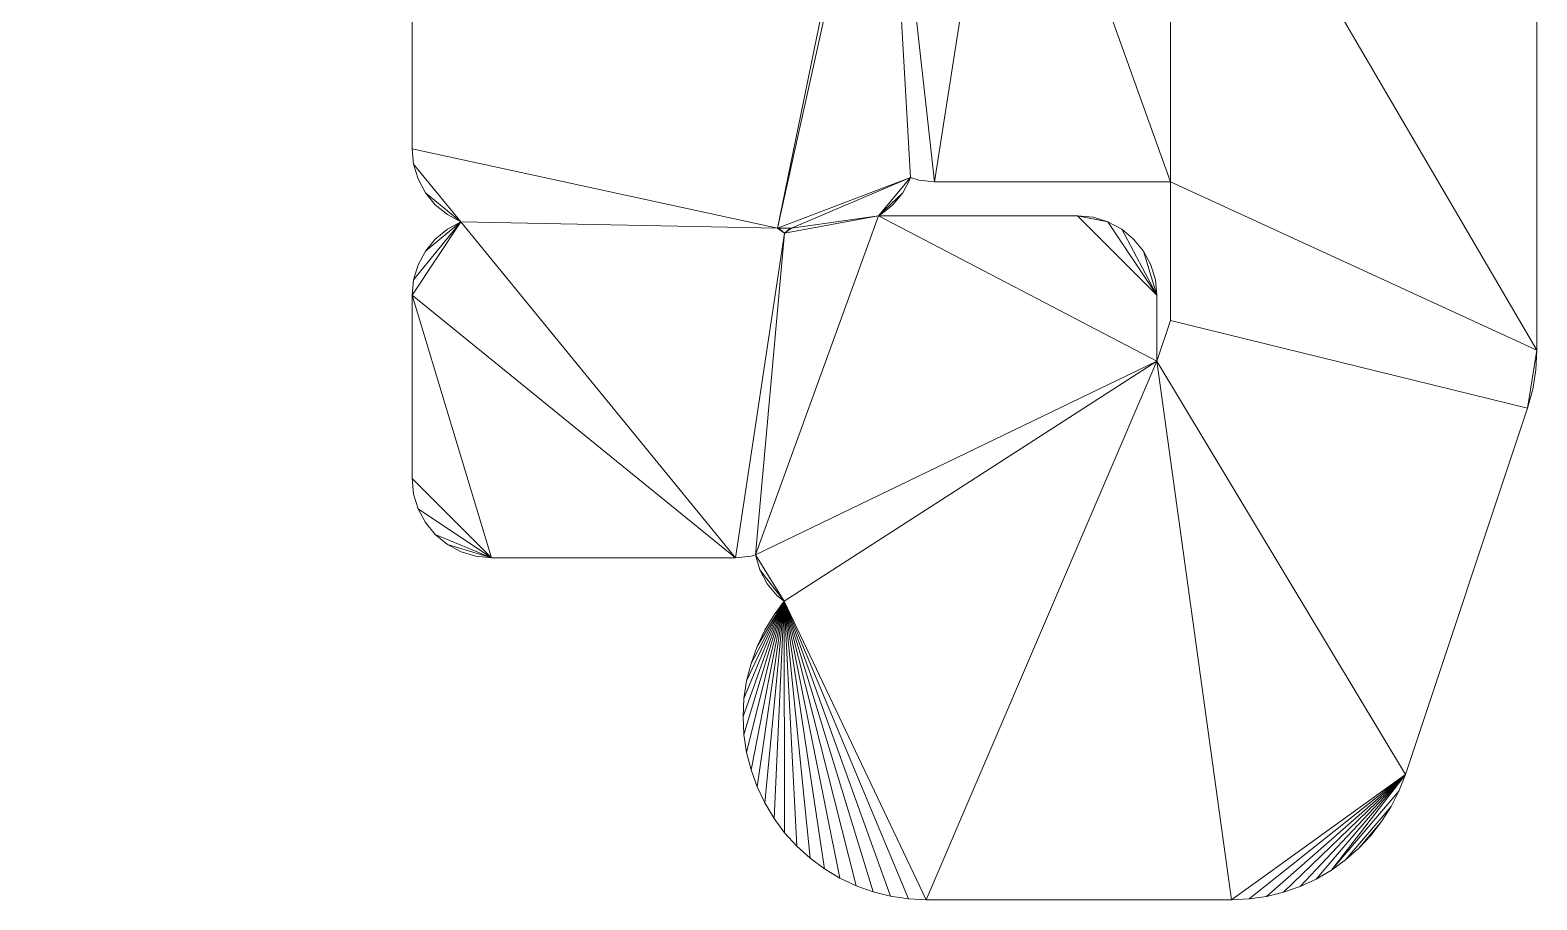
# Model space of a CAD drawing. Header units: millimetres. Extents: x -38221 to 49500, y -52000 to 43639.
# Drawn here: x 37161 to 49500, y -30500 to -23381 of the extents above; entities that cross this region are included whole.
import ezdxf

# ---------------------------------------------------------------- set-up
doc = ezdxf.new("R2010")
doc.units = ezdxf.units.MM
doc.layers.add('A-MASS-____-OTLN', color=70, linetype='Continuous', lineweight=9)

msp = doc.modelspace()

# ---------------------------------------------------------------- meshes
at = {"layer": 'A-MASS-____-OTLN', "transparency": 33554560}
mesh = msp.add_polyface(dxfattribs=at)
corners = [(21875, -14693, 3200), (18887, -14693, 3200), (22096, -11025, 3200), (25663, -7459, 3200), (25663, -14873, 3200), (25675, -15000, 3200), (25712, -15122, 3200), (25772, -15234, 3200), (25853, -15333, 3200), (25952, -15413, 3200), (26064, -15474, 3200), (26186, -15510, 3200), (26313, -15523, 3200), (34059, -15523, 3200), (34186, -15510, 3200), (34308, -15474, 3200), (34420, -15413, 3200), (34518, -15333, 3200), (34599, -15234, 3200), (34659, -15122, 3200), (34696, -15000, 3200), (34709, -14873, 3200), (34709, -10586, 3200), (34732, -10593, 3200), (34859, -10605, 3200), (37687, -10605, 3200), (37814, -10593, 3200), (37936, -10556, 3200), (38048, -10496, 3200), (38147, -10415, 3200), (38228, -10317, 3200), (38288, -10204, 3200), (38325, -10082, 3200), (38337, -9955, 3200), (38337, -7459, 3200), (41904, -11025, 3200), (45191, -14782, 3200), (45574, -15803, 3200), (45485, -15812, 3200), (45363, -15849, 3200), (45251, -15909, 3200), (45212, -15941, 3200), (45173, -15909, 3200), (45060, -15849, 3200), (44939, -15812, 3200), (44812, -15799, 3200), (40939, -15799, 3200), (40812, -15812, 3200), (40690, -15849, 3200), (40578, -15909, 3200), (40479, -15990, 3200), (40398, -16088, 3200), (40338, -16201, 3200), (40301, -16322, 3200), (40289, -16449, 3200), (40289, -20322, 3200), (40301, -20449, 3200), (40338, -20571, 3200), (40398, -20683, 3200), (40479, -20782, 3200), (40578, -20863, 3200), (40689, -20922, 3200), (40578, -20982, 3200), (40479, -21063, 3200), (40398, -21161, 3200), (40338, -21274, 3200), (40301, -21395, 3200), (40289, -21522, 3200), (40289, -24351, 3200), (40301, -24478, 3200), (40338, -24599, 3200), (40398, -24712, 3200), (40479, -24810, 3200), (40578, -24891, 3200), (40689, -24951, 3200), (40578, -25010, 3200), (40479, -25091, 3200), (40398, -25190, 3200), (40338, -25302, 3200), (40301, -25424, 3200), (40289, -25551, 3200), (40289, -27051, 3200), (40301, -27178, 3200), (40338, -27299, 3200), (40398, -27412, 3200), (40479, -27510, 3200), (40578, -27591, 3200), (40690, -27651, 3200), (40812, -27688, 3200), (40939, -27701, 3200), (42939, -27701, 3200), (43066, -27688, 3200), (43101, -27677, 3200), (43138, -27799, 3200), (43198, -27912, 3200), (43279, -28010, 3200), (43335, -28056, 3200), (43253, -28167, 3200), (43177, -28293, 3200), (43114, -28426, 3200), (43065, -28565, 3200), (43029, -28707, 3200), (43007, -28853, 3200), (43000, -29000, 3200), (43007, -29147, 3200), (43029, -29293, 3200), (43065, -29435, 3200), (43114, -29574, 3200), (43177, -29707, 3200), (43253, -29833, 3200), (43340, -29952, 3200), (43439, -30061, 3200), (43548, -30160, 3200), (43667, -30247, 3200), (43793, -30323, 3200), (43926, -30386, 3200), (44065, -30435, 3200), (44207, -30471, 3200), (44353, -30493, 3200), (44500, -30500, 3200), (47000, -30500, 3200), (47144, -30493, 3200), (47286, -30472, 3200), (47426, -30438, 3200), (47562, -30391, 3200), (47693, -30330, 3200), (47818, -30258, 3200), (47934, -30173, 3200), (48043, -30078, 3200), (48141, -29973, 3200), (48229, -29859, 3200), (48306, -29737, 3200), (48371, -29609, 3200), (48423, -29474, 3200), (49423, -26474, 3200), (49466, -26319, 3200), (49491, -26161, 3200), (49500, -26000, 3200), (49500, -18000, 3200), (49494, -17866, 3200), (49476, -17732, 3200), (49446, -17601, 3200), (49404, -17473, 3200), (47904, -13473, 3200), (47851, -13349, 3200), (47787, -13230, 3200), (47713, -13118, 3200), (47629, -13012, 3200), (44129, -9012, 3200), (44061, -8939, 3200), (40061, -4939, 3200), (39962, -4850, 3200), (39857, -4769, 3200), (39744, -4698, 3200), (36244, -2698, 3200), (36118, -2633, 3200), (35987, -2581, 3200), (35851, -2542, 3200), (35712, -2515, 3200), (32212, -2015, 3200), (32071, -2002, 3200), (31929, -2002, 3200), (31788, -2015, 3200), (28288, -2515, 3200), (28149, -2542, 3200), (28013, -2581, 3200), (27882, -2633, 3200), (27756, -2698, 3200), (24256, -4698, 3200), (24143, -4769, 3200), (24038, -4850, 3200), (23939, -4939, 3200), (19939, -8939, 3200), (19871, -9012, 3200), (16371, -13012, 3200), (16287, -13118, 3200), (16213, -13230, 3200), (16149, -13349, 3200), (16096, -13473, 3200), (14596, -17473, 3200), (14554, -17601, 3200), (14524, -17732, 3200), (14506, -17866, 3200), (14500, -18000, 3200), (14500, -26000, 3200), (14509, -26161, 3200), (14534, -26319, 3200), (14577, -26474, 3200), (15577, -29474, 3200), (15629, -29609, 3200), (15694, -29737, 3200), (15771, -29859, 3200), (15859, -29973, 3200), (15957, -30078, 3200), (16066, -30173, 3200), (16182, -30258, 3200), (16307, -30330, 3200), (16438, -30391, 3200), (16574, -30438, 3200), (16714, -30472, 3200), (16856, -30493, 3200), (17000, -30500, 3200), (19500, -30500, 3200), (19647, -30493, 3200), (19793, -30471, 3200), (19935, -30435, 3200), (20074, -30386, 3200), (20207, -30323, 3200), (20333, -30247, 3200), (20452, -30160, 3200), (20561, -30061, 3200), (20660, -29952, 3200), (20747, -29833, 3200), (20823, -29707, 3200), (20886, -29574, 3200), (20935, -29435, 3200), (20971, -29293, 3200), (20993, -29147, 3200), (21000, -29000, 3200), (20993, -28853, 3200), (20979, -28761, 3200), (20989, -28657, 3200), (20989, -25193, 3200), (20977, -25066, 3200), (20940, -24944, 3200), (20880, -24832, 3200), (20799, -24733, 3200), (20700, -24652, 3200), (20588, -24592, 3200), (20466, -24555, 3200), (20339, -24543, 3200), (19668, -24543, 3200), (19686, -24533, 3200), (19784, -24452, 3200), (19865, -24354, 3200), (19925, -24241, 3200), (19948, -24166, 3200), (19998, -24181, 3200), (20125, -24193, 3200), (22125, -24193, 3200), (22252, -24181, 3200), (22373, -24144, 3200), (22486, -24084, 3200), (22584, -24003, 3200), (22665, -23904, 3200), (22725, -23792, 3200), (22762, -23670, 3200), (22775, -23543, 3200), (22775, -21543, 3200), (22762, -21416, 3200), (22725, -21294, 3200), (22665, -21182, 3200), (22584, -21084, 3200), (22486, -21003, 3200), (22373, -20943, 3200), (22252, -20906, 3200), (22204, -20901, 3200), (22236, -20884, 3200), (22335, -20803, 3200), (22416, -20704, 3200), (22476, -20592, 3200), (22513, -20470, 3200), (22525, -20343, 3200), (22525, -15343, 3200), (22513, -15216, 3200), (22476, -15094, 3200), (22416, -14982, 3200), (22335, -14884, 3200), (22236, -14803, 3200), (22124, -14743, 3200), (22002, -14706, 3200), (19725, -21035, 3200), (19686, -21003, 3200), (19668, -20993, 3200), (19781, -20993, 3200), (19764, -21003, 3200), (45612, -19549, 3200), (46500, -19549, 3200), (46500, -20872, 3200), (45155, -20872, 3200), (45173, -20863, 3200), (45271, -20782, 3200), (45352, -20683, 3200), (45412, -20571, 3200), (45449, -20449, 3200), (45462, -20322, 3200), (45462, -19529, 3200), (45485, -19536, 3200), (44567, -24622, 3200), (46500, -24622, 3200), (46500, -25757, 3200), (46389, -26090, 3200), (46389, -25551, 3200), (46376, -25424, 3200), (46339, -25302, 3200), (46279, -25190, 3200), (46198, -25091, 3200), (46100, -25010, 3200), (45988, -24950, 3200), (45866, -24913, 3200), (45739, -24901, 3200), (44110, -24901, 3200), (44128, -24891, 3200), (44227, -24810, 3200), (44308, -24712, 3200), (44368, -24599, 3200), (44371, -24588, 3200), (44440, -24609, 3200), (43395, -25001, 3200), (43378, -25010, 3200), (43339, -25042, 3200), (43300, -25010, 3200), (43282, -25001, 3200), (44206, -20982, 3200), (44167, -21014, 3200), (44128, -20982, 3200), (44110, -20972, 3200), (44224, -20972, 3200), (32000, -5015, 3200), (35004, -5444, 3200), (36811, -6477, 3200), (34859, -6477, 3200), (34732, -6490, 3200), (34610, -6526, 3200), (34498, -6587, 3200), (34459, -6618, 3200), (34420, -6587, 3200), (34308, -6526, 3200), (34186, -6490, 3200), (34059, -6477, 3200), (27189, -6477, 3200), (28996, -5444, 3200)]
mesh.append_faces([[corners[k] for k in face] for face in [(193, 191, 192), (236, 233, 234, 235), (96, 93, 94, 95), (312, 310, 311), (130, 128, 129), (63, 61, 62), (33, 30, 31, 32)]], dxfattribs={"vtx0": -1})
mesh.append_faces([[corners[k] for k in face] for face in [(184, 273, 183), (173, 2, 172), (155, 158, 154), (329, 325, 328), (116, 96, 115), (306, 301, 304, 305)]], dxfattribs={"vtx0": -1, "vtx1": -1})
mesh.append_faces([[corners[k] for k in face] for face in [(179, 273, 1), (4, 22, 330, 3), (308, 301, 306, 312), (290, 134, 137, 289), (92, 291, 301), (67, 316, 61), (55, 61, 316, 54), (285, 317, 279, 284), (314, 312, 306), (45, 286, 41, 44), (277, 142, 37)]], dxfattribs={"vtx0": -1, "vtx1": -1, "vtx2": -1})
mesh.append_faces([[corners[k] for k in face] for face in [(231, 273, 184, 187), (273, 231, 236, 271), (256, 274, 238, 248), (3, 330, 168, 171), (24, 321, 325, 22), (312, 74, 90, 310), (310, 92, 301, 308), (153, 320, 34, 150)]], dxfattribs={"vtx0": -1, "vtx1": -1, "vtx2": -1, "vtx3": -1})
mesh.append_faces([[corners[k] for k in face] for face in [(247, 239, 242, 243), (274, 256, 262, 263), (1, 174, 178, 179), (22, 325, 329, 330), (319, 154, 158, 159), (74, 312, 68, 69), (312, 316, 67, 68), (286, 54, 316, 317), (279, 314, 288, 289)]], dxfattribs={"vtx0": -1, "vtx1": -1, "vtx3": -1})
mesh.append_faces([[corners[k] for k in face] for face in [(221, 201, 202, 220), (231, 221, 222), (220, 216, 217), (248, 238, 239, 247), (4, 8, 9), (3, 171, 172, 2), (13, 21, 22, 12), (325, 321, 322), (24, 320, 321), (154, 319, 320, 153), (291, 119, 120), (132, 126, 127, 131), (131, 127, 128, 130), (133, 125, 126, 132), (292, 297, 298), (291, 133, 134, 290), (33, 29, 30), (143, 36, 37, 142), (36, 147, 148)]], dxfattribs={"vtx0": -1, "vtx2": -1})
mesh.append_faces([[corners[k] for k in face] for face in [(188, 200, 201, 221), (231, 187, 188, 221), (1, 273, 274, 263), (4, 11, 12, 22), (163, 166, 167, 331), (320, 24, 25, 33), (25, 28, 29, 33), (74, 79, 80, 90), (96, 118, 119, 291), (41, 276, 277, 37), (143, 146, 147, 36)]], dxfattribs={"vtx0": -1, "vtx2": -1, "vtx3": -1})
mesh.append_faces([[corners[k] for k in face] for face in [(188, 197, 198, 199), (220, 202, 203, 204), (220, 208, 209, 210), (220, 210, 211, 212), (220, 212, 213, 214), (220, 214, 215, 216), (256, 260, 261, 262), (263, 270, 0, 1), (21, 13, 14, 15), (21, 15, 16, 17), (21, 17, 18, 19), (96, 101, 102, 103), (96, 103, 104, 105), (96, 99, 100, 101), (96, 105, 106, 107), (96, 109, 110, 111), (96, 113, 114, 115), (133, 121, 122, 123), (133, 123, 124, 125), (292, 295, 296, 297), (74, 69, 70, 71), (61, 55, 56, 57), (61, 57, 58, 59), (279, 281, 282, 283)]], dxfattribs={"vtx0": -1, "vtx3": -1})
mesh.append_faces([[corners[k] for k in face] for face in [(272, 273, 271), (226, 227, 224, 225), (98, 99, 96, 97), (76, 77, 74, 75)]], dxfattribs={"vtx1": -1})
mesh.append_faces([[corners[k] for k in face] for face in [(196, 197, 188, 195), (205, 206, 220, 204), (207, 208, 220, 206), (199, 200, 188), (188, 189, 195), (230, 231, 222, 229), (252, 253, 256, 251), (259, 260, 256, 258), (243, 244, 247), (250, 251, 256, 249), (248, 249, 256), (267, 268, 263, 266), (10, 11, 4, 9), (7, 8, 4, 6), (174, 175, 178), (269, 270, 263, 268), (108, 109, 96, 107), (84, 85, 89, 83), (78, 79, 74, 77), (85, 86, 89), (117, 118, 96, 116), (112, 113, 96, 111), (66, 67, 61, 65), (64, 65, 61, 63), (33, 34, 320), (50, 51, 54, 49), (48, 49, 54, 47), (285, 286, 317), (283, 284, 279), (45, 46, 286), (141, 142, 138), (137, 138, 278)]], dxfattribs={"vtx1": -1, "vtx2": -1})
mesh.append_faces([[corners[k] for k in face] for face in [(179, 180, 183, 273), (318, 319, 159, 162), (92, 93, 96, 291), (120, 121, 133, 291), (46, 47, 54, 286), (277, 278, 138, 142), (278, 279, 289, 137)]], dxfattribs={"vtx1": -1, "vtx2": -1, "vtx3": -1})
mesh.append_faces([[corners[k] for k in face] for face in [(194, 195, 189, 190), (190, 191, 193, 194), (227, 228, 223, 224), (228, 229, 222, 223), (1, 2, 173, 174), (167, 168, 330, 331), (331, 318, 162, 163), (89, 90, 80, 81), (300, 301, 291, 292), (149, 150, 34, 35), (148, 149, 35, 36)]], dxfattribs={"vtx1": -1, "vtx3": -1})
mesh.append_faces([[corners[k] for k in face] for face in [(185, 186, 187, 184), (218, 219, 220, 217), (254, 255, 256, 253), (256, 257, 258), (245, 246, 247, 244), (181, 182, 183, 180), (4, 5, 6), (176, 177, 178, 175), (323, 324, 325, 322), (19, 20, 21), (22, 23, 24), (156, 157, 158, 155), (87, 88, 89, 86), (72, 73, 74, 71), (308, 309, 310), (59, 60, 61), (151, 152, 153, 150), (52, 53, 54, 51), (279, 280, 281), (37, 38, 39)]], dxfattribs={"vtx2": -1})
mesh.append_faces([[corners[k] for k in face] for face in [(231, 232, 233, 236), (274, 275, 271, 238), (236, 237, 238, 271), (81, 82, 83, 89), (90, 91, 92, 310), (298, 299, 300, 292), (314, 315, 316, 312), (306, 307, 288, 314), (317, 313, 314, 279), (286, 287, 276, 41), (39, 40, 41, 37)]], dxfattribs={"vtx2": -1, "vtx3": -1})
mesh.append_faces([[corners[k] for k in face] for face in [(239, 240, 241, 242), (263, 264, 265, 266), (168, 169, 170, 171), (325, 326, 327, 328), (25, 26, 27, 28), (163, 164, 165, 166), (159, 160, 161, 162), (134, 135, 136, 137), (292, 293, 294, 295), (301, 302, 303, 304), (41, 42, 43, 44), (138, 139, 140, 141), (143, 144, 145, 146)]], dxfattribs={"vtx3": -1})
mesh = msp.add_polyface(dxfattribs=at)
corners = [(21875, -14693), (22002, -14706), (22124, -14743), (22236, -14803), (22335, -14884), (22416, -14982), (22476, -15094), (22513, -15216), (22525, -15343), (22525, -20343), (22513, -20470), (22476, -20592), (22416, -20704), (22335, -20803), (22236, -20884), (22204, -20901), (22252, -20906), (22373, -20943), (22486, -21003), (22584, -21084), (22665, -21182), (22725, -21294), (22762, -21416), (22775, -21543), (22775, -23543), (22762, -23670), (22725, -23792), (22665, -23904), (22584, -24003), (22486, -24084), (22373, -24144), (22252, -24181), (22125, -24193), (20125, -24193), (19998, -24181), (19948, -24166), (19925, -24241), (19865, -24354), (19784, -24452), (19686, -24533), (19668, -24543), (20339, -24543), (20466, -24555), (20588, -24592), (20700, -24652), (20799, -24733), (20880, -24832), (20940, -24944), (20977, -25066), (20989, -25193), (20989, -28657), (20979, -28761), (20993, -28853), (21000, -29000), (20993, -29147), (20971, -29293), (20935, -29435), (20886, -29574), (20823, -29707), (20747, -29833), (20660, -29952), (20561, -30061), (20452, -30160), (20333, -30247), (20207, -30323), (20074, -30386), (19935, -30435), (19793, -30471), (19647, -30493), (19500, -30500), (17000, -30500), (16856, -30493), (16714, -30472), (16574, -30438), (16438, -30391), (16307, -30330), (16182, -30258), (16066, -30173), (15957, -30078), (15859, -29973), (15771, -29859), (15694, -29737), (15629, -29609), (15577, -29474), (14577, -26474), (14534, -26319), (14509, -26161), (14500, -26000), (14500, -18000), (14506, -17866), (14524, -17732), (14554, -17601), (14596, -17473), (16096, -13473), (16149, -13349), (16213, -13230), (16287, -13118), (16371, -13012), (19871, -9012), (19939, -8939), (23939, -4939), (24038, -4850), (24143, -4769), (24256, -4698), (27756, -2698), (27882, -2633), (28013, -2581), (28149, -2542), (28288, -2515), (31788, -2015), (31929, -2002), (32071, -2002), (32212, -2015), (35712, -2515), (35851, -2542), (35987, -2581), (36118, -2633), (36244, -2698), (39744, -4698), (39857, -4769), (39962, -4850), (40061, -4939), (44061, -8939), (44129, -9012), (47629, -13012), (47713, -13118), (47787, -13230), (47851, -13349), (47904, -13473), (49404, -17473), (49446, -17601), (49476, -17732), (49494, -17866), (49500, -18000), (49500, -26000), (49491, -26161), (49466, -26319), (49423, -26474), (48423, -29474), (48371, -29609), (48306, -29737), (48229, -29859), (48141, -29973), (48043, -30078), (47934, -30173), (47818, -30258), (47693, -30330), (47562, -30391), (47426, -30438), (47286, -30472), (47144, -30493), (47000, -30500), (44500, -30500), (44353, -30493), (44207, -30471), (44065, -30435), (43926, -30386), (43793, -30323), (43667, -30247), (43548, -30160), (43439, -30061), (43340, -29952), (43253, -29833), (43177, -29707), (43114, -29574), (43065, -29435), (43029, -29293), (43007, -29147), (43000, -29000), (43007, -28853), (43029, -28707), (43065, -28565), (43114, -28426), (43177, -28293), (43253, -28167), (43335, -28056), (43279, -28010), (43198, -27912), (43138, -27799), (43101, -27677), (43066, -27688), (42939, -27701), (40939, -27701), (40812, -27688), (40690, -27651), (40578, -27591), (40479, -27510), (40398, -27412), (40338, -27299), (40301, -27178), (40289, -27051), (40289, -25551), (40301, -25424), (40338, -25302), (40398, -25190), (40479, -25091), (40578, -25010), (40689, -24951), (40578, -24891), (40479, -24810), (40398, -24712), (40338, -24599), (40301, -24478), (40289, -24351), (40289, -21522), (40301, -21395), (40338, -21274), (40398, -21161), (40479, -21063), (40578, -20982), (40689, -20922), (40578, -20863), (40479, -20782), (40398, -20683), (40338, -20571), (40301, -20449), (40289, -20322), (40289, -16449), (40301, -16322), (40338, -16201), (40398, -16088), (40479, -15990), (40578, -15909), (40690, -15849), (40812, -15812), (40939, -15799), (44812, -15799), (44939, -15812), (45060, -15849), (45173, -15909), (45212, -15941), (45251, -15909), (45363, -15849), (45485, -15812), (45574, -15803), (45191, -14782), (41904, -11025), (38337, -7459), (38337, -9955), (38325, -10082), (38288, -10204), (38228, -10317), (38147, -10415), (38048, -10496), (37936, -10556), (37814, -10593), (37687, -10605), (34859, -10605), (34732, -10593), (34709, -10586), (34709, -14873), (34696, -15000), (34659, -15122), (34599, -15234), (34518, -15333), (34420, -15413), (34308, -15474), (34186, -15510), (34059, -15523), (26313, -15523), (26186, -15510), (26064, -15474), (25952, -15413), (25853, -15333), (25772, -15234), (25712, -15122), (25675, -15000), (25663, -14873), (25663, -7459), (22096, -11025), (18887, -14693), (19725, -21035), (19764, -21003), (19781, -20993), (19668, -20993), (19686, -21003), (45612, -19549), (45485, -19536), (45462, -19529), (45462, -20322), (45449, -20449), (45412, -20571), (45352, -20683), (45271, -20782), (45173, -20863), (45155, -20872), (46500, -20872), (46500, -19549), (44567, -24622), (44440, -24609), (44371, -24588), (44368, -24599), (44308, -24712), (44227, -24810), (44128, -24891), (44110, -24901), (45739, -24901), (45866, -24913), (45988, -24950), (46100, -25010), (46198, -25091), (46279, -25190), (46339, -25302), (46376, -25424), (46389, -25551), (46389, -26090), (46500, -25757), (46500, -24622), (43395, -25001), (43282, -25001), (43300, -25010), (43339, -25042), (43378, -25010), (44206, -20982), (44224, -20972), (44110, -20972), (44128, -20982), (44167, -21014), (32000, -5015), (28996, -5444), (27189, -6477), (34059, -6477), (34186, -6490), (34308, -6526), (34420, -6587), (34459, -6618), (34498, -6587), (34610, -6526), (34732, -6490), (34859, -6477), (36811, -6477), (35004, -5444)]
mesh.append_faces([[corners[k] for k in face] for face in [(298, 296, 297), (175, 172, 173, 174), (285, 282, 283, 284), (232, 230, 231), (210, 207, 208, 209), (80, 78, 79), (246, 244, 245), (103, 100, 101, 102)]], dxfattribs={"vtx0": -1})
mesh.append_faces([[corners[k] for k in face] for face in [(179, 175, 178), (172, 175, 171), (192, 197, 191), (124, 235, 123), (66, 51, 65), (40, 35, 38, 39), (262, 267, 261), (105, 108, 104), (98, 270, 97)]], dxfattribs={"vtx0": -1, "vtx1": -1})
mesh.append_faces([[corners[k] for k in face] for face in [(305, 138, 151), (203, 309, 197, 202), (295, 179, 311), (285, 288, 317), (234, 129, 287), (286, 134, 307), (204, 315, 309, 203), (216, 315, 210, 215), (217, 278, 315, 216), (118, 237, 330, 117), (273, 15, 33), (329, 247, 325, 328), (321, 325, 249, 320), (92, 270, 274), (93, 97, 270, 92)]], dxfattribs={"vtx0": -1, "vtx1": -1, "vtx2": -1})
mesh.append_faces([[corners[k] for k in face] for face in [(308, 290, 295, 311), (179, 295, 305, 175), (309, 311, 181, 197), (274, 35, 40, 87), (103, 320, 268, 100)]], dxfattribs={"vtx0": -1, "vtx1": -1, "vtx2": -1, "vtx3": -1})
mesh.append_faces([[corners[k] for k in face] for face in [(134, 137, 306, 307), (230, 278, 226, 227), (210, 315, 204, 205), (237, 118, 121, 122), (320, 249, 267, 268)]], dxfattribs={"vtx0": -1, "vtx1": -1, "vtx3": -1})
mesh.append_faces([[corners[k] for k in face] for face in [(175, 156, 157), (296, 304, 305, 295), (182, 190, 191), (236, 122, 123, 235), (122, 236, 237), (217, 224, 225), (69, 50, 51, 68), (49, 42, 43, 48), (44, 47, 48, 43), (82, 76, 77, 81), (81, 77, 78, 80), (83, 75, 76, 82), (274, 87, 88), (258, 249, 250, 257), (330, 246, 247, 329), (325, 321, 322), (273, 8, 9), (320, 103, 104, 319), (93, 96, 97)]], dxfattribs={"vtx0": -1, "vtx2": -1})
mesh.append_faces([[corners[k] for k in face] for face in [(305, 151, 152, 175), (290, 308, 309, 317), (330, 237, 238, 246), (238, 241, 242, 246), (40, 49, 50, 83), (15, 22, 23, 33), (24, 28, 29, 32), (50, 69, 70, 83), (40, 83, 84, 87), (117, 330, 331, 113), (249, 258, 259, 267), (88, 91, 92, 274)]], dxfattribs={"vtx0": -1, "vtx2": -1, "vtx3": -1})
mesh.append_faces([[corners[k] for k in face] for face in [(138, 145, 146, 147), (138, 147, 148, 149), (138, 149, 150, 151), (175, 154, 155, 156), (175, 159, 160, 161), (175, 161, 162, 163), (175, 163, 164, 165), (175, 169, 170, 171), (285, 280, 281, 282), (197, 200, 201, 202), (210, 205, 206, 207), (217, 222, 223, 224), (51, 55, 56, 57), (51, 57, 58, 59), (51, 59, 60, 61), (15, 10, 11, 12), (51, 63, 64, 65), (83, 71, 72, 73), (83, 73, 74, 75), (267, 259, 260, 261)]], dxfattribs={"vtx0": -1, "vtx3": -1})
mesh.append_faces([[corners[k] for k in face] for face in [(184, 185, 182, 183), (219, 220, 217, 218), (52, 53, 51), (17, 18, 15, 16)]], dxfattribs={"vtx1": -1})
mesh.append_faces([[corners[k] for k in face] for face in [(153, 154, 175, 152), (158, 159, 175, 157), (138, 139, 145), (300, 301, 304, 299), (166, 167, 175, 165), (168, 169, 175, 167), (185, 186, 182), (187, 188, 182, 186), (193, 194, 197, 192), (214, 215, 210, 213), (221, 222, 217, 220), (54, 55, 51, 53), (27, 28, 24, 26), (21, 22, 15, 20), (19, 20, 15, 18), (67, 68, 51, 66), (62, 63, 51, 61), (70, 71, 83), (41, 42, 49, 40), (243, 244, 246, 242), (254, 255, 250, 253), (256, 257, 250, 255), (116, 117, 113), (263, 264, 267, 262), (4, 5, 8, 3), (2, 3, 8, 1), (0, 1, 8, 270)]], dxfattribs={"vtx1": -1, "vtx2": -1})
mesh.append_faces([[corners[k] for k in face] for face in [(298, 299, 304, 296), (181, 182, 191, 197), (287, 276, 230, 234), (279, 280, 285, 314), (129, 130, 133, 287), (124, 125, 128, 235), (225, 226, 278, 217), (9, 10, 15, 273), (273, 274, 270, 8), (318, 319, 109, 112), (108, 109, 319, 104)]], dxfattribs={"vtx1": -1, "vtx2": -1, "vtx3": -1})
mesh.append_faces([[corners[k] for k in face] for face in [(143, 144, 140, 141), (144, 145, 139, 140), (137, 138, 305, 306), (133, 134, 286, 287), (285, 286, 307, 288), (278, 279, 314, 315), (128, 129, 234, 235), (32, 33, 23, 24), (112, 113, 331, 318), (99, 100, 268, 269), (98, 99, 269, 270)]], dxfattribs={"vtx1": -1, "vtx3": -1})
mesh.append_faces([[corners[k] for k in face] for face in [(141, 142, 143), (135, 136, 137, 134), (302, 303, 304, 301), (293, 294, 295, 292), (311, 312, 308), (309, 310, 311), (195, 196, 197, 194), (131, 132, 133, 130), (126, 127, 128, 125), (228, 229, 230, 227), (30, 31, 32, 29), (45, 46, 47, 44), (24, 25, 26), (13, 14, 15, 12), (323, 324, 325, 322), (106, 107, 108, 105), (265, 266, 267, 264), (6, 7, 8, 5)]], dxfattribs={"vtx2": -1})
mesh.append_faces([[corners[k] for k in face] for face in [(179, 180, 181, 311), (188, 189, 190, 182), (276, 277, 278, 230), (288, 289, 290, 317), (290, 291, 292, 295), (317, 313, 314, 285), (232, 233, 234, 230), (315, 316, 317, 309), (33, 34, 35, 271), (271, 272, 273, 33), (274, 275, 271, 35), (247, 248, 249, 325)]], dxfattribs={"vtx2": -1, "vtx3": -1})
mesh.append_faces([[corners[k] for k in face] for face in [(175, 176, 177, 178), (197, 198, 199, 200), (210, 211, 212, 213), (238, 239, 240, 241), (118, 119, 120, 121), (35, 36, 37, 38), (84, 85, 86, 87), (250, 251, 252, 253), (325, 326, 327, 328), (113, 114, 115, 116), (109, 110, 111, 112), (88, 89, 90, 91), (93, 94, 95, 96)]], dxfattribs={"vtx3": -1})
mesh = msp.add_polyface(dxfattribs=at)
corners = [(49500, -18000, 3200), (49500, -26000, 3200), (49500, -26000), (49500, -18000)]
mesh.append_faces([[corners[k] for k in face] for face in [(0, 1, 2, 3)]])
mesh = msp.add_polyface(dxfattribs=at)
corners = [(40289, -24351, 3200), (40289, -21522, 3200), (40289, -21522), (40289, -24351)]
mesh.append_faces([[corners[k] for k in face] for face in [(0, 1, 2, 3)]])
mesh = msp.add_polyface(dxfattribs=at)
corners = [(40301, -24478, 3200), (40289, -24351, 3200), (40289, -24351), (40301, -24478)]
mesh.append_faces([[corners[k] for k in face] for face in [(3, 0, 1, 2)]])
mesh = msp.add_polyface(dxfattribs=at)
corners = [(40338, -24599, 3200), (40301, -24478, 3200), (40301, -24478), (40338, -24599)]
mesh.append_faces([[corners[k] for k in face] for face in [(3, 0, 1, 2)]])
mesh = msp.add_polyface(dxfattribs=at)
corners = [(40398, -24712, 3200), (40338, -24599, 3200), (40338, -24599), (40398, -24712)]
mesh.append_faces([[corners[k] for k in face] for face in [(3, 0, 1, 2)]])
mesh = msp.add_polyface(dxfattribs=at)
corners = [(44368, -24599, 3200), (44308, -24712, 3200), (44308, -24712), (44368, -24599)]
mesh.append_faces([[corners[k] for k in face] for face in [(3, 0, 1, 2)]])
mesh = msp.add_polyface(dxfattribs=at)
corners = [(44371, -24588, 3200), (44368, -24599, 3200), (44368, -24599), (44371, -24588)]
mesh.append_faces([[corners[k] for k in face] for face in [(3, 0, 1, 2)]])
mesh = msp.add_polyface(dxfattribs=at)
corners = [(44440, -24609, 3200), (44371, -24588, 3200), (44371, -24588), (44440, -24609)]
mesh.append_faces([[corners[k] for k in face] for face in [(0, 1, 2, 3)]])
mesh = msp.add_polyface(dxfattribs=at)
corners = [(44567, -24622, 3200), (44440, -24609, 3200), (44440, -24609), (44567, -24622)]
mesh.append_faces([[corners[k] for k in face] for face in [(3, 0, 1, 2)]])
mesh = msp.add_polyface(dxfattribs=at)
corners = [(46500, -24622, 3200), (44567, -24622, 3200), (44567, -24622), (46500, -24622)]
mesh.append_faces([[corners[k] for k in face] for face in [(0, 1, 2, 3)]])
mesh = msp.add_polyface(dxfattribs=at)
corners = [(46500, -25757, 3200), (46500, -24622, 3200), (46500, -24622), (46500, -25757)]
mesh.append_faces([[corners[k] for k in face] for face in [(0, 1, 2, 3)]])
mesh = msp.add_polyface(dxfattribs=at)
corners = [(40479, -24810, 3200), (40398, -24712, 3200), (40398, -24712), (40479, -24810)]
mesh.append_faces([[corners[k] for k in face] for face in [(0, 1, 2, 3)]])
mesh = msp.add_polyface(dxfattribs=at)
corners = [(44308, -24712, 3200), (44227, -24810, 3200), (44227, -24810), (44308, -24712)]
mesh.append_faces([[corners[k] for k in face] for face in [(0, 1, 2, 3)]])
mesh = msp.add_polyface(dxfattribs=at)
corners = [(40578, -24891, 3200), (40479, -24810, 3200), (40479, -24810), (40578, -24891)]
mesh.append_faces([[corners[k] for k in face] for face in [(3, 0, 1, 2)]])
mesh = msp.add_polyface(dxfattribs=at)
corners = [(40689, -24951, 3200), (40578, -24891, 3200), (40578, -24891), (40689, -24951)]
mesh.append_faces([[corners[k] for k in face] for face in [(0, 1, 2, 3)]])
mesh = msp.add_polyface(dxfattribs=at)
corners = [(44128, -24891, 3200), (44110, -24901, 3200), (44110, -24901), (44128, -24891)]
mesh.append_faces([[corners[k] for k in face] for face in [(3, 0, 1, 2)]])
mesh = msp.add_polyface(dxfattribs=at)
corners = [(44110, -24901, 3200), (45739, -24901, 3200), (45739, -24901), (44110, -24901)]
mesh.append_faces([[corners[k] for k in face] for face in [(3, 0, 1, 2)]])
mesh = msp.add_polyface(dxfattribs=at)
corners = [(44227, -24810, 3200), (44128, -24891, 3200), (44128, -24891), (44227, -24810)]
mesh.append_faces([[corners[k] for k in face] for face in [(3, 0, 1, 2)]])
mesh = msp.add_polyface(dxfattribs=at)
corners = [(45739, -24901, 3200), (45866, -24913, 3200), (45866, -24913), (45739, -24901)]
mesh.append_faces([[corners[k] for k in face] for face in [(0, 1, 2, 3)]])
mesh = msp.add_polyface(dxfattribs=at)
corners = [(45866, -24913, 3200), (45988, -24950, 3200), (45988, -24950), (45866, -24913)]
mesh.append_faces([[corners[k] for k in face] for face in [(3, 0, 1, 2)]])
mesh = msp.add_polyface(dxfattribs=at)
corners = [(40479, -25091, 3200), (40578, -25010, 3200), (40578, -25010), (40479, -25091)]
mesh.append_faces([[corners[k] for k in face] for face in [(0, 1, 2, 3)]])
mesh = msp.add_polyface(dxfattribs=at)
corners = [(40578, -25010, 3200), (40689, -24951, 3200), (40689, -24951), (40578, -25010)]
mesh.append_faces([[corners[k] for k in face] for face in [(0, 1, 2, 3)]])
mesh = msp.add_polyface(dxfattribs=at)
corners = [(43282, -25001, 3200), (43300, -25010, 3200), (43300, -25010), (43282, -25001)]
mesh.append_faces([[corners[k] for k in face] for face in [(3, 0, 1, 2)]])
mesh = msp.add_polyface(dxfattribs=at)
corners = [(43395, -25001, 3200), (43282, -25001, 3200), (43282, -25001), (43395, -25001)]
mesh.append_faces([[corners[k] for k in face] for face in [(0, 1, 2, 3)]])
mesh = msp.add_polyface(dxfattribs=at)
corners = [(43300, -25010, 3200), (43339, -25042, 3200), (43339, -25042), (43300, -25010)]
mesh.append_faces([[corners[k] for k in face] for face in [(0, 1, 2, 3)]])
mesh = msp.add_polyface(dxfattribs=at)
corners = [(43339, -25042, 3200), (43378, -25010, 3200), (43378, -25010), (43339, -25042)]
mesh.append_faces([[corners[k] for k in face] for face in [(0, 1, 2, 3)]])
mesh = msp.add_polyface(dxfattribs=at)
corners = [(43378, -25010, 3200), (43395, -25001, 3200), (43395, -25001), (43378, -25010)]
mesh.append_faces([[corners[k] for k in face] for face in [(3, 0, 1, 2)]])
mesh = msp.add_polyface(dxfattribs=at)
corners = [(45988, -24950, 3200), (46100, -25010, 3200), (46100, -25010), (45988, -24950)]
mesh.append_faces([[corners[k] for k in face] for face in [(3, 0, 1, 2)]])
mesh = msp.add_polyface(dxfattribs=at)
corners = [(46100, -25010, 3200), (46198, -25091, 3200), (46198, -25091), (46100, -25010)]
mesh.append_faces([[corners[k] for k in face] for face in [(3, 0, 1, 2)]])
mesh = msp.add_polyface(dxfattribs=at)
corners = [(40398, -25190, 3200), (40479, -25091, 3200), (40479, -25091), (40398, -25190)]
mesh.append_faces([[corners[k] for k in face] for face in [(0, 1, 2, 3)]])
mesh = msp.add_polyface(dxfattribs=at)
corners = [(46198, -25091, 3200), (46279, -25190, 3200), (46279, -25190), (46198, -25091)]
mesh.append_faces([[corners[k] for k in face] for face in [(0, 1, 2, 3)]])
mesh = msp.add_polyface(dxfattribs=at)
corners = [(40338, -25302, 3200), (40398, -25190, 3200), (40398, -25190), (40338, -25302)]
mesh.append_faces([[corners[k] for k in face] for face in [(3, 0, 1, 2)]])
mesh = msp.add_polyface(dxfattribs=at)
corners = [(46279, -25190, 3200), (46339, -25302, 3200), (46339, -25302), (46279, -25190)]
mesh.append_faces([[corners[k] for k in face] for face in [(3, 0, 1, 2)]])
mesh = msp.add_polyface(dxfattribs=at)
corners = [(40301, -25424, 3200), (40338, -25302, 3200), (40338, -25302), (40301, -25424)]
mesh.append_faces([[corners[k] for k in face] for face in [(3, 0, 1, 2)]])
mesh = msp.add_polyface(dxfattribs=at)
corners = [(46339, -25302, 3200), (46376, -25424, 3200), (46376, -25424), (46339, -25302)]
mesh.append_faces([[corners[k] for k in face] for face in [(3, 0, 1, 2)]])
mesh = msp.add_polyface(dxfattribs=at)
corners = [(40289, -25551, 3200), (40301, -25424, 3200), (40301, -25424), (40289, -25551)]
mesh.append_faces([[corners[k] for k in face] for face in [(3, 0, 1, 2)]])
mesh = msp.add_polyface(dxfattribs=at)
corners = [(46376, -25424, 3200), (46389, -25551, 3200), (46389, -25551), (46376, -25424)]
mesh.append_faces([[corners[k] for k in face] for face in [(3, 0, 1, 2)]])
mesh = msp.add_polyface(dxfattribs=at)
corners = [(40289, -27051, 3200), (40289, -25551, 3200), (40289, -25551), (40289, -27051)]
mesh.append_faces([[corners[k] for k in face] for face in [(3, 0, 1, 2)]])
mesh = msp.add_polyface(dxfattribs=at)
corners = [(46389, -25551, 3200), (46389, -26090, 3200), (46389, -26090), (46389, -25551)]
mesh.append_faces([[corners[k] for k in face] for face in [(3, 0, 1, 2)]])
mesh = msp.add_polyface(dxfattribs=at)
corners = [(46389, -26090, 3200), (46500, -25757, 3200), (46500, -25757), (46389, -26090)]
mesh.append_faces([[corners[k] for k in face] for face in [(0, 1, 2, 3)]])
mesh = msp.add_polyface(dxfattribs=at)
corners = [(49500, -26000, 3200), (49491, -26161, 3200), (49491, -26161), (49500, -26000)]
mesh.append_faces([[corners[k] for k in face] for face in [(0, 1, 2, 3)]])
mesh = msp.add_polyface(dxfattribs=at)
corners = [(49491, -26161, 3200), (49466, -26319, 3200), (49466, -26319), (49491, -26161)]
mesh.append_faces([[corners[k] for k in face] for face in [(3, 0, 1, 2)]])
mesh = msp.add_polyface(dxfattribs=at)
corners = [(49466, -26319, 3200), (49423, -26474, 3200), (49423, -26474), (49466, -26319)]
mesh.append_faces([[corners[k] for k in face] for face in [(0, 1, 2, 3)]])
mesh = msp.add_polyface(dxfattribs=at)
corners = [(49423, -26474, 3200), (48423, -29474, 3200), (48423, -29474), (49423, -26474)]
mesh.append_faces([[corners[k] for k in face] for face in [(0, 1, 2, 3)]])
mesh = msp.add_polyface(dxfattribs=at)
corners = [(40301, -27178, 3200), (40289, -27051, 3200), (40289, -27051), (40301, -27178)]
mesh.append_faces([[corners[k] for k in face] for face in [(3, 0, 1, 2)]])
mesh = msp.add_polyface(dxfattribs=at)
corners = [(40338, -27299, 3200), (40301, -27178, 3200), (40301, -27178), (40338, -27299)]
mesh.append_faces([[corners[k] for k in face] for face in [(3, 0, 1, 2)]])
mesh = msp.add_polyface(dxfattribs=at)
corners = [(40398, -27412, 3200), (40338, -27299, 3200), (40338, -27299), (40398, -27412)]
mesh.append_faces([[corners[k] for k in face] for face in [(3, 0, 1, 2)]])
mesh = msp.add_polyface(dxfattribs=at)
corners = [(40479, -27510, 3200), (40398, -27412, 3200), (40398, -27412), (40479, -27510)]
mesh.append_faces([[corners[k] for k in face] for face in [(0, 1, 2, 3)]])
mesh = msp.add_polyface(dxfattribs=at)
corners = [(40578, -27591, 3200), (40479, -27510, 3200), (40479, -27510), (40578, -27591)]
mesh.append_faces([[corners[k] for k in face] for face in [(0, 1, 2, 3)]])
mesh = msp.add_polyface(dxfattribs=at)
corners = [(40690, -27651, 3200), (40578, -27591, 3200), (40578, -27591), (40690, -27651)]
mesh.append_faces([[corners[k] for k in face] for face in [(3, 0, 1, 2)]])
mesh = msp.add_polyface(dxfattribs=at)
corners = [(40812, -27688, 3200), (40690, -27651, 3200), (40690, -27651), (40812, -27688)]
mesh.append_faces([[corners[k] for k in face] for face in [(0, 1, 2, 3)]])
mesh = msp.add_polyface(dxfattribs=at)
corners = [(40939, -27701, 3200), (40812, -27688, 3200), (40812, -27688), (40939, -27701)]
mesh.append_faces([[corners[k] for k in face] for face in [(3, 0, 1, 2)]])
mesh = msp.add_polyface(dxfattribs=at)
corners = [(42939, -27701, 3200), (40939, -27701, 3200), (40939, -27701), (42939, -27701)]
mesh.append_faces([[corners[k] for k in face] for face in [(0, 1, 2, 3)]])
mesh = msp.add_polyface(dxfattribs=at)
corners = [(43066, -27688, 3200), (42939, -27701, 3200), (42939, -27701), (43066, -27688)]
mesh.append_faces([[corners[k] for k in face] for face in [(0, 1, 2, 3)]])
mesh = msp.add_polyface(dxfattribs=at)
corners = [(43101, -27677, 3200), (43066, -27688, 3200), (43066, -27688), (43101, -27677)]
mesh.append_faces([[corners[k] for k in face] for face in [(3, 0, 1, 2)]])
mesh = msp.add_polyface(dxfattribs=at)
corners = [(43138, -27799, 3200), (43101, -27677, 3200), (43101, -27677), (43138, -27799)]
mesh.append_faces([[corners[k] for k in face] for face in [(3, 0, 1, 2)]])
mesh = msp.add_polyface(dxfattribs=at)
corners = [(43198, -27912, 3200), (43138, -27799, 3200), (43138, -27799), (43198, -27912)]
mesh.append_faces([[corners[k] for k in face] for face in [(3, 0, 1, 2)]])
mesh = msp.add_polyface(dxfattribs=at)
corners = [(43279, -28010, 3200), (43198, -27912, 3200), (43198, -27912), (43279, -28010)]
mesh.append_faces([[corners[k] for k in face] for face in [(3, 0, 1, 2)]])
mesh = msp.add_polyface(dxfattribs=at)
corners = [(43253, -28167, 3200), (43335, -28056, 3200), (43335, -28056), (43253, -28167)]
mesh.append_faces([[corners[k] for k in face] for face in [(0, 1, 2, 3)]])
mesh = msp.add_polyface(dxfattribs=at)
corners = [(43335, -28056, 3200), (43279, -28010, 3200), (43279, -28010), (43335, -28056)]
mesh.append_faces([[corners[k] for k in face] for face in [(3, 0, 1, 2)]])
mesh = msp.add_polyface(dxfattribs=at)
corners = [(43177, -28293, 3200), (43253, -28167, 3200), (43253, -28167), (43177, -28293)]
mesh.append_faces([[corners[k] for k in face] for face in [(0, 1, 2, 3)]])
mesh = msp.add_polyface(dxfattribs=at)
corners = [(43114, -28426, 3200), (43177, -28293, 3200), (43177, -28293), (43114, -28426)]
mesh.append_faces([[corners[k] for k in face] for face in [(0, 1, 2, 3)]])
mesh = msp.add_polyface(dxfattribs=at)
corners = [(43065, -28565, 3200), (43114, -28426, 3200), (43114, -28426), (43065, -28565)]
mesh.append_faces([[corners[k] for k in face] for face in [(0, 1, 2, 3)]])
mesh = msp.add_polyface(dxfattribs=at)
corners = [(43029, -28707, 3200), (43065, -28565, 3200), (43065, -28565), (43029, -28707)]
mesh.append_faces([[corners[k] for k in face] for face in [(0, 1, 2, 3)]])
mesh = msp.add_polyface(dxfattribs=at)
corners = [(43007, -28853, 3200), (43029, -28707, 3200), (43029, -28707), (43007, -28853)]
mesh.append_faces([[corners[k] for k in face] for face in [(0, 1, 2, 3)]])
mesh = msp.add_polyface(dxfattribs=at)
corners = [(43000, -29000, 3200), (43007, -28853, 3200), (43007, -28853), (43000, -29000)]
mesh.append_faces([[corners[k] for k in face] for face in [(3, 0, 1, 2)]])
mesh = msp.add_polyface(dxfattribs=at)
corners = [(43007, -29147, 3200), (43000, -29000, 3200), (43000, -29000), (43007, -29147)]
mesh.append_faces([[corners[k] for k in face] for face in [(0, 1, 2, 3)]])
mesh = msp.add_polyface(dxfattribs=at)
corners = [(43029, -29293, 3200), (43007, -29147, 3200), (43007, -29147), (43029, -29293)]
mesh.append_faces([[corners[k] for k in face] for face in [(0, 1, 2, 3)]])
mesh = msp.add_polyface(dxfattribs=at)
corners = [(43065, -29435, 3200), (43029, -29293, 3200), (43029, -29293), (43065, -29435)]
mesh.append_faces([[corners[k] for k in face] for face in [(0, 1, 2, 3)]])
mesh = msp.add_polyface(dxfattribs=at)
corners = [(43114, -29574, 3200), (43065, -29435, 3200), (43065, -29435), (43114, -29574)]
mesh.append_faces([[corners[k] for k in face] for face in [(0, 1, 2, 3)]])
mesh = msp.add_polyface(dxfattribs=at)
corners = [(48423, -29474, 3200), (48371, -29609, 3200), (48371, -29609), (48423, -29474)]
mesh.append_faces([[corners[k] for k in face] for face in [(0, 1, 2, 3)]])
mesh = msp.add_polyface(dxfattribs=at)
corners = [(43177, -29707, 3200), (43114, -29574, 3200), (43114, -29574), (43177, -29707)]
mesh.append_faces([[corners[k] for k in face] for face in [(0, 1, 2, 3)]])
mesh = msp.add_polyface(dxfattribs=at)
corners = [(48371, -29609, 3200), (48306, -29737, 3200), (48306, -29737), (48371, -29609)]
mesh.append_faces([[corners[k] for k in face] for face in [(0, 1, 2, 3)]])
mesh = msp.add_polyface(dxfattribs=at)
corners = [(43253, -29833, 3200), (43177, -29707, 3200), (43177, -29707), (43253, -29833)]
mesh.append_faces([[corners[k] for k in face] for face in [(0, 1, 2, 3)]])
mesh = msp.add_polyface(dxfattribs=at)
corners = [(43340, -29952, 3200), (43253, -29833, 3200), (43253, -29833), (43340, -29952)]
mesh.append_faces([[corners[k] for k in face] for face in [(0, 1, 2, 3)]])
mesh = msp.add_polyface(dxfattribs=at)
corners = [(48229, -29859, 3200), (48141, -29973, 3200), (48141, -29973), (48229, -29859)]
mesh.append_faces([[corners[k] for k in face] for face in [(3, 0, 1, 2)]])
mesh = msp.add_polyface(dxfattribs=at)
corners = [(48306, -29737, 3200), (48229, -29859, 3200), (48229, -29859), (48306, -29737)]
mesh.append_faces([[corners[k] for k in face] for face in [(0, 1, 2, 3)]])
mesh = msp.add_polyface(dxfattribs=at)
corners = [(43439, -30061, 3200), (43340, -29952, 3200), (43340, -29952), (43439, -30061)]
mesh.append_faces([[corners[k] for k in face] for face in [(3, 0, 1, 2)]])
mesh = msp.add_polyface(dxfattribs=at)
corners = [(48141, -29973, 3200), (48043, -30078, 3200), (48043, -30078), (48141, -29973)]
mesh.append_faces([[corners[k] for k in face] for face in [(0, 1, 2, 3)]])
mesh = msp.add_polyface(dxfattribs=at)
corners = [(43548, -30160, 3200), (43439, -30061, 3200), (43439, -30061), (43548, -30160)]
mesh.append_faces([[corners[k] for k in face] for face in [(0, 1, 2, 3)]])
mesh = msp.add_polyface(dxfattribs=at)
corners = [(48043, -30078, 3200), (47934, -30173, 3200), (47934, -30173), (48043, -30078)]
mesh.append_faces([[corners[k] for k in face] for face in [(0, 1, 2, 3)]])
mesh = msp.add_polyface(dxfattribs=at)
corners = [(43667, -30247, 3200), (43548, -30160, 3200), (43548, -30160), (43667, -30247)]
mesh.append_faces([[corners[k] for k in face] for face in [(3, 0, 1, 2)]])
mesh = msp.add_polyface(dxfattribs=at)
corners = [(47934, -30173, 3200), (47818, -30258, 3200), (47818, -30258), (47934, -30173)]
mesh.append_faces([[corners[k] for k in face] for face in [(0, 1, 2, 3)]])
mesh = msp.add_polyface(dxfattribs=at)
corners = [(43793, -30323, 3200), (43667, -30247, 3200), (43667, -30247), (43793, -30323)]
mesh.append_faces([[corners[k] for k in face] for face in [(0, 1, 2, 3)]])
mesh = msp.add_polyface(dxfattribs=at)
corners = [(43926, -30386, 3200), (43793, -30323, 3200), (43793, -30323), (43926, -30386)]
mesh.append_faces([[corners[k] for k in face] for face in [(0, 1, 2, 3)]])
mesh = msp.add_polyface(dxfattribs=at)
corners = [(47693, -30330, 3200), (47562, -30391, 3200), (47562, -30391), (47693, -30330)]
mesh.append_faces([[corners[k] for k in face] for face in [(0, 1, 2, 3)]])
mesh = msp.add_polyface(dxfattribs=at)
corners = [(47818, -30258, 3200), (47693, -30330, 3200), (47693, -30330), (47818, -30258)]
mesh.append_faces([[corners[k] for k in face] for face in [(0, 1, 2, 3)]])
mesh = msp.add_polyface(dxfattribs=at)
corners = [(44065, -30435, 3200), (43926, -30386, 3200), (43926, -30386), (44065, -30435)]
mesh.append_faces([[corners[k] for k in face] for face in [(3, 0, 1, 2)]])
mesh = msp.add_polyface(dxfattribs=at)
corners = [(44207, -30471, 3200), (44065, -30435, 3200), (44065, -30435), (44207, -30471)]
mesh.append_faces([[corners[k] for k in face] for face in [(0, 1, 2, 3)]])
mesh = msp.add_polyface(dxfattribs=at)
corners = [(44353, -30493, 3200), (44207, -30471, 3200), (44207, -30471), (44353, -30493)]
mesh.append_faces([[corners[k] for k in face] for face in [(0, 1, 2, 3)]])
mesh = msp.add_polyface(dxfattribs=at)
corners = [(47286, -30472, 3200), (47144, -30493, 3200), (47144, -30493), (47286, -30472)]
mesh.append_faces([[corners[k] for k in face] for face in [(0, 1, 2, 3)]])
mesh = msp.add_polyface(dxfattribs=at)
corners = [(47426, -30438, 3200), (47286, -30472, 3200), (47286, -30472), (47426, -30438)]
mesh.append_faces([[corners[k] for k in face] for face in [(3, 0, 1, 2)]])
mesh = msp.add_polyface(dxfattribs=at)
corners = [(47562, -30391, 3200), (47426, -30438, 3200), (47426, -30438), (47562, -30391)]
mesh.append_faces([[corners[k] for k in face] for face in [(0, 1, 2, 3)]])
mesh = msp.add_polyface(dxfattribs=at)
corners = [(44500, -30500, 3200), (44353, -30493, 3200), (44353, -30493), (44500, -30500)]
mesh.append_faces([[corners[k] for k in face] for face in [(3, 0, 1, 2)]])
mesh = msp.add_polyface(dxfattribs=at)
corners = [(47000, -30500, 3200), (44500, -30500, 3200), (44500, -30500), (47000, -30500)]
mesh.append_faces([[corners[k] for k in face] for face in [(3, 0, 1, 2)]])
mesh = msp.add_polyface(dxfattribs=at)
corners = [(47144, -30493, 3200), (47000, -30500, 3200), (47000, -30500), (47144, -30493)]
mesh.append_faces([[corners[k] for k in face] for face in [(0, 1, 2, 3)]])

doc.saveas('drawing.dxf')
